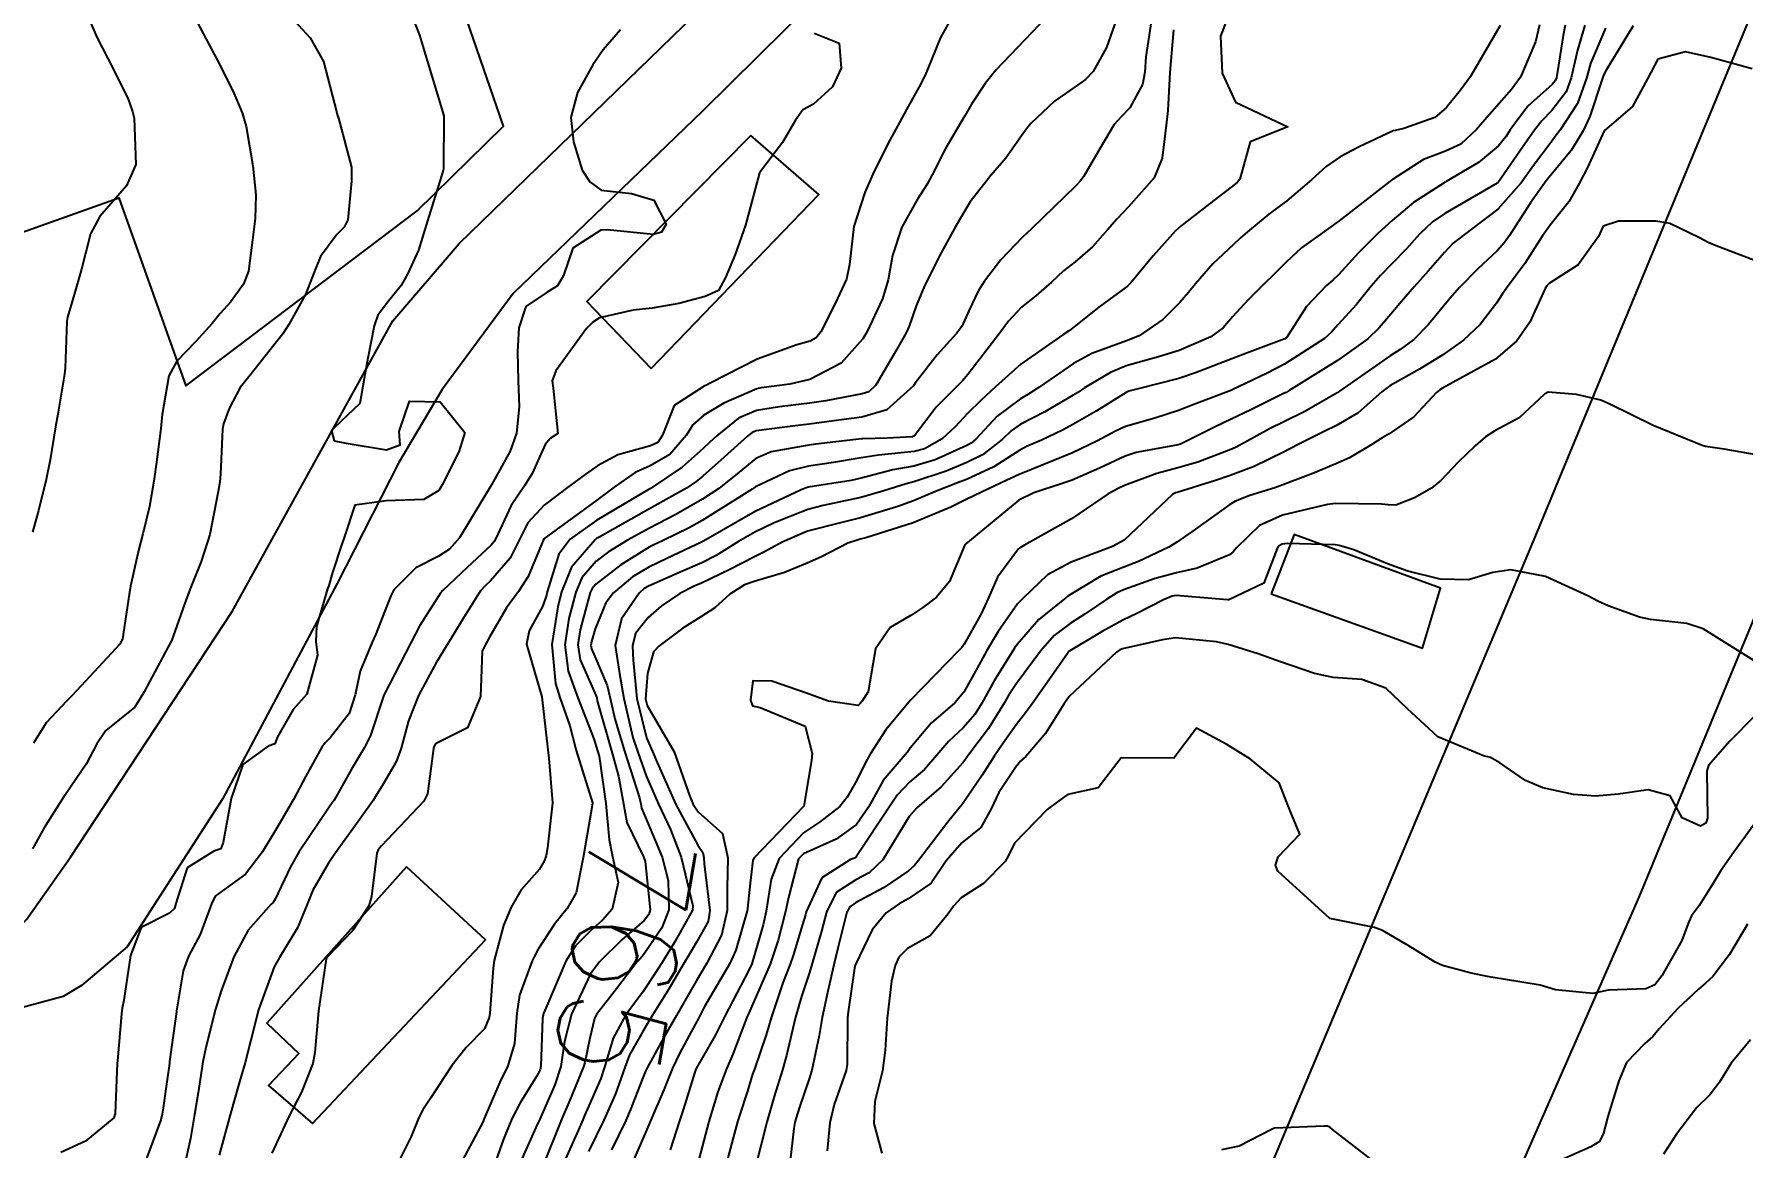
# Model space of a CAD drawing. Header units: metres. Extents: x 318500 to 325275, y 7408834 to 7428799.
# Drawn here: x 322153 to 322217.8, y 7422051.2 to 7422093.4 of the extents above; entities that cross this region are included whole.
import ezdxf
from ezdxf.enums import TextEntityAlignment as Align

# ---------------------------------------------------------------- set-up
doc = ezdxf.new("R2010")
doc.units = ezdxf.units.M
doc.header["$MEASUREMENT"] = 0
for name, color, linetype in [('Cotas', 45, 'Continuous'), ('Curvas de Nivel 1m', 11, 'Continuous'), ('Curvas de Nivel 5m', 15, 'Continuous'), ('Edificações', 30, 'Continuous'), ('Vias Primárias', 230, 'Continuous'), ('Vias Secundárias', 230, 'Continuous')]:
    doc.layers.add(name, color=color, linetype=linetype)
doc.styles.add('Style-STANDARD', font='STANDARD.shx')

msp = doc.modelspace()

# ---------------------------------------------------------------- linework, layer by layer
at = {"layer": 'Curvas de Nivel 1m', "flags": 128}
for points, elevation in [([(322154.836, 7422094.486), (322155.344, 7422093.274), (322155.77, 7422092.472), (322156.518, 7422090.966), (322156.702, 7422090.457), (322156.762, 7422090.201), (322156.829, 7422088.455), (322156.472, 7422087.645), (322155.464, 7422086.475), (322155.114, 7422085.816), (322154.766, 7422084.485), (322154.694, 7422084.218), (322154.411, 7422083.252), (322154.235, 7422082.659), (322154.208, 7422082.492), (322154.152, 7422080.723), (322154.127, 7422080.493), (322153.866, 7422078.987), (322153.787, 7422078.496), (322153.577, 7422077.252), (322153.428, 7422076.499), (322153.137, 7422075.33), (322152.905, 7422074.504)], 779), ([(322162.558, 7422094.216), (322163.438, 7422093.255), (322163.95, 7422092.359), (322164.453, 7422090.409), (322164.466, 7422090.351), (322164.508, 7422090.206), (322165.003, 7422088.345), (322165.005, 7422087.815), (322164.87, 7422086.346), (322164.727, 7422086.076), (322164.452, 7422085.801), (322163.831, 7422084.967), (322163.587, 7422084.363), (322163.264, 7422083.521), (322162.625, 7422082.377), (322162.396, 7422082.022), (322161.113, 7422080.399), (322160.79, 7422079.987), (322160.362, 7422079.198), (322160.146, 7422078.619), (322160.111, 7422078.412), (322160.036, 7422076.701), (322160.009, 7422076.413), (322159.953, 7422076.05), (322159.636, 7422074.417), (322159.306, 7422073.398), (322158.917, 7422072.424), (322158.74, 7422071.948), (322158.242, 7422070.561), (322158.208, 7422070.463), (322158.199, 7422070.431), (322158.15, 7422070.343), (322157.14, 7422068.446), (322156.788, 7422067.874), (322156.204, 7422067.399), (322155.684, 7422066.981), (322155.348, 7422066.473), (322154.948, 7422065.709), (322154.161, 7422064.559), (322154.133, 7422064.518), (322154.114, 7422064.49), (322153.348, 7422063.298), (322152.903, 7422062.502)], 777), ([(322159.161, 7422093.817), (322159.914, 7422092.416), (322160.522, 7422091.212), (322160.865, 7422090.405), (322161.014, 7422089.891), (322161.269, 7422088.398), (322161.377, 7422087.305), (322161.352, 7422086.397), (322161.257, 7422085.588), (322161.099, 7422084.4), (322160.911, 7422083.914), (322160.412, 7422083.227), (322160.024, 7422082.795), (322159.727, 7422082.417), (322159.089, 7422081.727), (322158.386, 7422080.995), (322158.08, 7422080.435), (322157.827, 7422078.968), (322157.775, 7422078.439), (322157.607, 7422077.165), (322157.51, 7422076.442), (322157.351, 7422075.485), (322157.095, 7422074.448), (322156.926, 7422073.815), (322156.625, 7422072.455), (322156.574, 7422072.147), (322156.323, 7422070.459), (322156.238, 7422070.274), (322154.572, 7422068.485), (322154.404, 7422068.3), (322154.214, 7422068.104), (322153.429, 7422067.27), (322152.949, 7422066.502)], 778), ([(322167.21, 7422094.32), (322167.587, 7422093.351), (322167.904, 7422092.31), (322168.51, 7422090.3), (322168.495, 7422088.3), (322168.479, 7422088.228), (322167.893, 7422086.309), (322167.552, 7422085.205), (322167.148, 7422084.319), (322166.89, 7422083.856), (322166.414, 7422083.267), (322166.008, 7422082.732), (322165.86, 7422082.335), (322165.621, 7422081.105), (322165.483, 7422080.339), (322165.317, 7422079.389), (322164.352, 7422078.463), (322164.293, 7422078.409), (322164.245, 7422078.352), (322164.344, 7422077.968), (322164.807, 7422077.882), (322166.339, 7422077.624), (322166.845, 7422077.82), (322166.816, 7422078.323), (322167.207, 7422079.478), (322168.367, 7422079.446), (322169.305, 7422078.286), (322169.071, 7422077.557), (322168.441, 7422076.298), (322168.318, 7422076.083), (322167.754, 7422075.748), (322166.314, 7422075.689), (322165.128, 7422075.526), (322164.735, 7422074.346), (322164.625, 7422074.017), (322164.279, 7422072.978), (322164.144, 7422072.48), (322164.092, 7422072.353), (322163.68, 7422070.927), (322163.648, 7422070.359), (322163.716, 7422069.839), (322163.306, 7422068.364), (322162.796, 7422067.787), (322162.195, 7422066.74), (322162.099, 7422066.473), (322161.85, 7422066.385), (322160.885, 7422065.694), (322160.44, 7422064.406), (322160.143, 7422062.739), (322160.056, 7422062.495), (322159.784, 7422062.414), (322158.776, 7422061.778), (322158.35, 7422060.428), (322158.297, 7422060.239), (322158.104, 7422060.055), (322157.033, 7422059.509), (322156.622, 7422058.452), (322156.368, 7422056.76), (322156.31, 7422056.456), (322156.278, 7422056.236), (322156.129, 7422054.459), (322156.122, 7422054.366), (322156.043, 7422052.459), (322155.998, 7422052.294), (322154.92, 7422051.406), (322153.985, 7422050.977)], 776), ([(322187.788, 7422094.048), (322187.337, 7422093.267), (322186.846, 7422092.057), (322186.759, 7422091.836), (322186.53, 7422091.401), (322186.047, 7422090.537), (322185.799, 7422090.071), (322185.345, 7422089.23), (322184.772, 7422088.086), (322184.473, 7422087.388), (322184.049, 7422086.096), (322183.886, 7422084.651), (322183.772, 7422084.097), (322183.344, 7422083.173), (322182.808, 7422082.106), (322182.63, 7422081.875), (322182.396, 7422081.753), (322181.887, 7422081.61), (322180.389, 7422081.064), (322178.632, 7422080.166), (322178.466, 7422080.081), (322178.378, 7422080.041), (322177.237, 7422079.311), (322176.8, 7422078.186), (322176.625, 7422077.908), (322176.344, 7422077.777), (322175.108, 7422077.439), (322174.332, 7422077.022), (322173.864, 7422076.69), (322173.242, 7422076.236), (322172.313, 7422075.526), (322171.698, 7422074.864), (322171.394, 7422074.259), (322171.026, 7422073.525), (322170.276, 7422072.658), (322170.074, 7422072.472), (322169.902, 7422072.276), (322169.267, 7422071.272), (322168.677, 7422070.293), (322168.233, 7422069.574), (322167.544, 7422068.31), (322167.172, 7422067.349), (322166.884, 7422066.32), (322166.704, 7422065.8), (322166.168, 7422064.891), (322165.951, 7422064.544), (322165.823, 7422064.333), (322165.128, 7422063.362), (322164.395, 7422062.347), (322164.292, 7422062.194), (322164.134, 7422061.956), (322163.545, 7422060.932), (322163.306, 7422060.362), (322162.963, 7422059.501), (322162.278, 7422058.377), (322162.076, 7422058.026), (322161.481, 7422056.389), (322161.19, 7422055.245), (322160.97, 7422054.396), (322160.756, 7422053.662), (322160.403, 7422052.404), (322159.985, 7422050.874)], 773), ([(322191.325, 7422093.999), (322190.552, 7422093.19), (322189.441, 7422092.026), (322189.04, 7422091.525), (322188.52, 7422090.737), (322188.263, 7422090.294), (322188.115, 7422090.044), (322187.513, 7422089.031), (322187.021, 7422088.055), (322186.83, 7422087.703), (322186.471, 7422087.131), (322185.881, 7422086.069), (322185.515, 7422085.003), (322185.351, 7422084.076), (322185.146, 7422083.353), (322184.545, 7422082.088), (322184.397, 7422081.832), (322183.57, 7422080.916), (322182.382, 7422080.291), (322181.628, 7422080.121), (322180.538, 7422079.977), (322180.377, 7422079.942), (322179.124, 7422079.403), (322178.362, 7422078.942), (322177.95, 7422078.581), (322177.695, 7422078.177), (322177.073, 7422077.448), (322176.333, 7422077.024), (322175.757, 7422076.77), (322174.968, 7422076.21), (322174.315, 7422075.72), (322172.3, 7422074.25), (322171.705, 7422072.829), (322171.333, 7422072.259), (322170.888, 7422071.637), (322170.244, 7422070.521), (322170.151, 7422070.361), (322170.096, 7422070.272), (322169.957, 7422069.994), (322169.899, 7422068.275), (322169.404, 7422067.08), (322168.193, 7422066.474), (322168.131, 7422066.361), (322168.119, 7422066.301), (322167.883, 7422064.585), (322167.748, 7422064.306), (322166.143, 7422062.607), (322166.016, 7422062.456), (322165.965, 7422062.332), (322165.765, 7422060.683), (322165.663, 7422060.334), (322165.047, 7422059.389), (322164.081, 7422058.389), (322164.067, 7422058.363), (322164.05, 7422058.32), (322163.752, 7422056.355), (322163.62, 7422054.772), (322163.54, 7422054.357), (322163.105, 7422053.272), (322162.644, 7422052.37), (322161.986, 7422050.95)], 772), ([(322194.015, 7422093.965), (322193.637, 7422092.882), (322193.125, 7422091.974), (322192.836, 7422091.677), (322192.532, 7422091.456), (322191.661, 7422090.855), (322190.763, 7422090.006), (322190.649, 7422089.867), (322190.505, 7422089.668), (322189.814, 7422088.696), (322189.25, 7422088.028), (322188.47, 7422087.028), (322188.096, 7422086.411), (322187.888, 7422086.046), (322187.377, 7422085.12), (322186.841, 7422084.056), (322186.704, 7422083.779), (322186.415, 7422083.086), (322186.148, 7422082.32), (322186.038, 7422082.065), (322185.588, 7422081.268), (322184.886, 7422080.082), (322184.629, 7422079.833), (322184.375, 7422079.747), (322182.988, 7422079.487), (322182.369, 7422079.394), (322181.234, 7422079.26), (322180.365, 7422079.114), (322179.683, 7422078.827), (322178.856, 7422078.162), (322178.592, 7422077.921), (322178.343, 7422077.682), (322177.543, 7422076.967), (322176.388, 7422076.189), (322176.345, 7422076.165), (322176.32, 7422076.151), (322176.226, 7422076.098), (322174.307, 7422074.956), (322173.292, 7422074.235), (322172.865, 7422073.668), (322172.43, 7422072.248), (322172.397, 7422072.119), (322172.262, 7422071.715), (322171.738, 7422070.765), (322171.636, 7422070.256), (322172.22, 7422068.266), (322172.447, 7422066.246), (322172.494, 7422065.936), (322172.624, 7422064.243), (322172.434, 7422062.537), (322172.383, 7422062.246), (322172.329, 7422062.055), (322172.132, 7422061.731), (322171.438, 7422060.939), (322171.053, 7422060.261), (322170.774, 7422059.589), (322170.416, 7422058.267), (322170.373, 7422057.971), (322170.255, 7422056.268), (322170.232, 7422056.094), (322170.051, 7422055.665), (322169.353, 7422054.968), (322168.828, 7422054.288), (322168.501, 7422053.815), (322168.011, 7422053.048), (322167.715, 7422052.594), (322167.557, 7422052.307), (322167.274, 7422051.592), (322166.642, 7422050.32)], 771), ([(322198.183, 7422093.906), (322197.963, 7422093.318), (322198.022, 7422091.908), (322198.524, 7422090.817), (322200.51, 7422089.88), (322199.089, 7422089.306), (322198.687, 7422087.898), (322198.601, 7422087.777), (322198.478, 7422087.682), (322197.425, 7422086.871), (322196.462, 7422086.127), (322196.252, 7422085.933), (322195.41, 7422084.981), (322194.555, 7422083.958), (322194.494, 7422083.895), (322194.428, 7422083.84), (322193.347, 7422083.04), (322192.405, 7422082.293), (322192.229, 7422082.156), (322191.981, 7422081.986), (322190.389, 7422080.877), (322189.428, 7422080.024), (322188.886, 7422079.518), (322188.364, 7422079.001), (322187.897, 7422078.505), (322187.4, 7422078.05), (322186.73, 7422077.669), (322186.343, 7422077.568), (322184.99, 7422077.431), (322184.339, 7422077.331), (322183.288, 7422077.148), (322182.334, 7422077.013), (322181.617, 7422076.834), (322180.321, 7422076.229), (322180.269, 7422076.192), (322180.202, 7422076.142), (322178.308, 7422074.945), (322177.813, 7422074.667), (322176.819, 7422074.185), (322176.465, 7422074.02), (322176.296, 7422073.936), (322175.222, 7422073.27), (322174.275, 7422072.54), (322174.126, 7422072.369), (322174.062, 7422072.223), (322173.68, 7422070.797), (322173.591, 7422070.23), (322173.675, 7422069.669), (322174.222, 7422068.444), (322174.287, 7422068.285), (322174.303, 7422068.219), (322174.323, 7422068.114), (322174.859, 7422066.21), (322175.128, 7422065.253), (322175.314, 7422064.203), (322175.448, 7422063.496), (322176.076, 7422062.191), (322176.137, 7422062.019), (322176.336, 7422060.188), (322176.287, 7422060.008), (322176.104, 7422059.781), (322175.255, 7422059.04), (322174.405, 7422058.215), (322174.075, 7422057.751), (322173.354, 7422056.231), (322173.088, 7422055.191), (322172.941, 7422054.236), (322172.718, 7422053.541), (322172.144, 7422052.248), (322171.997, 7422051.93), (322171.476, 7422050.764)], 768), ([(322210.056, 7422093.748), (322209.902, 7422093.098), (322209.337, 7422091.758), (322208.998, 7422091.298), (322208.525, 7422090.758), (322208.056, 7422090.238), (322207.673, 7422089.783), (322207.069, 7422089.224), (322206.497, 7422088.95), (322205.657, 7422088.644), (322204.481, 7422087.885), (322204.443, 7422087.858), (322204.387, 7422087.821), (322202.465, 7422086.308), (322201.829, 7422085.859), (322201.031, 7422085.292), (322200.443, 7422084.746), (322200.012, 7422084.309), (322199.572, 7422083.889), (322199.002, 7422083.313), (322198.412, 7422082.671), (322198.055, 7422082.256), (322197.598, 7422081.912), (322196.395, 7422081.397), (322195.605, 7422081.155), (322194.388, 7422080.809), (322193.787, 7422080.565), (322192.806, 7422079.976), (322192.547, 7422079.809), (322192.376, 7422079.703), (322191.292, 7422079.07), (322190.359, 7422078.589), (322190.02, 7422078.35), (322189.674, 7422078.02), (322188.929, 7422077.443), (322188.337, 7422077.142), (322187.551, 7422076.822), (322186.325, 7422076.416), (322186.044, 7422076.344), (322185.196, 7422076.077), (322184.317, 7422075.816), (322182.897, 7422075.521), (322182.313, 7422075.361), (322181.036, 7422074.858), (322180.304, 7422074.512), (322179.679, 7422074.149), (322178.83, 7422073.624), (322178.288, 7422073.346), (322177.475, 7422072.985), (322176.274, 7422072.463), (322176.098, 7422072.367), (322175.914, 7422072.195), (322175.242, 7422071.218), (322175.008, 7422070.208), (322175.164, 7422069.141), (322175.332, 7422068.203), (322175.68, 7422066.715), (322175.846, 7422066.195), (322176.176, 7422065.259), (322176.647, 7422064.185), (322177.103, 7422063.228), (322177.507, 7422062.176), (322177.955, 7422060.329), (322177.935, 7422060.172), (322177.281, 7422058.989), (322176.782, 7422058.183), (322176.511, 7422057.75), (322176.069, 7422057.088), (322175.413, 7422056.2), (322174.932, 7422055.322), (322174.598, 7422054.211), (322174.456, 7422053.781), (322174.008, 7422052.752), (322173.843, 7422052.382), (322173.774, 7422052.223), (322173.613, 7422051.843), (322172.887, 7422050.236)], 766), ([(322182.553, 7422093.428), (322183.501, 7422093.057), (322183.575, 7422092.104), (322183.24, 7422091.399), (322182.519, 7422090.743), (322182.121, 7422090.519), (322181.838, 7422090.127), (322181.348, 7422089.28), (322180.48, 7422088.14), (322179.948, 7422086.148), (322179.56, 7422085.037), (322179.185, 7422084.159), (322178.92, 7422083.665), (322178.419, 7422083.44), (322177.413, 7422083.182), (322176.412, 7422083), (322175.686, 7422082.926), (322174.406, 7422082.634), (322174.153, 7422082.475), (322173.913, 7422082.227), (322172.758, 7422080.619), (322172.618, 7422080.246), (322172.659, 7422079.962), (322172.835, 7422078.243), (322172.539, 7422078.056), (322172.344, 7422077.837), (322171.853, 7422076.729), (322171.566, 7422076.258), (322171.057, 7422075.518), (322170.476, 7422074.268), (322170.416, 7422074.151), (322170.296, 7422074.013), (322169.397, 7422073.169), (322168.466, 7422072.297), (322168.377, 7422072.19), (322168.266, 7422072.015), (322167.592, 7422070.968), (322167.255, 7422070.315), (322166.246, 7422068.355), (322166.234, 7422068.33), (322166.219, 7422068.285), (322165.732, 7422066.8), (322165.499, 7422066.337), (322165, 7422065.519), (322164.345, 7422064.348), (322164.271, 7422064.237), (322164.157, 7422064.08), (322163.009, 7422062.367), (322162.693, 7422061.81), (322162.113, 7422060.592), (322162.031, 7422060.461), (322161.95, 7422060.382), (322161.081, 7422059.41), (322160.545, 7422058.403), (322160.067, 7422057.115), (322159.893, 7422056.581), (322159.844, 7422056.412), (322159.487, 7422054.967), (322159.374, 7422054.417), (322159.185, 7422053.246), (322159.058, 7422052.419), (322158.9, 7422051.512), (322158.665, 7422050.423)], 774), ([(322196.175, 7422093.555), (322196.039, 7422091.938), (322195.958, 7422090.498), (322195.902, 7422089.939), (322195.741, 7422088.691), (322195.443, 7422087.946), (322194.469, 7422086.843), (322194.036, 7422086.393), (322193.678, 7422085.968), (322193.1, 7422085.324), (322192.442, 7422084.762), (322192.009, 7422084.413), (322191.556, 7422083.993), (322190.959, 7422083.465), (322190.415, 7422083.037), (322189.917, 7422082.508), (322189.57, 7422082.022), (322188.384, 7422080.481), (322188.18, 7422080.245), (322187.975, 7422080.044), (322187.177, 7422079.242), (322186.352, 7422078.161), (322186.285, 7422078.127), (322185.324, 7422078.075), (322184.39, 7422078.049), (322184.349, 7422078.05), (322182.615, 7422077.838), (322182.345, 7422077.804), (322180.916, 7422077.556), (322180.337, 7422077.294), (322179.703, 7422076.776), (322178.932, 7422076.161), (322178.316, 7422075.753), (322177.311, 7422075.179), (322176.305, 7422074.657), (322175.467, 7422074.202), (322174.75, 7422073.756), (322174.288, 7422073.405), (322173.735, 7422072.771), (322173.509, 7422072.231), (322173.253, 7422071.237), (322173.1, 7422070.237), (322173.224, 7422069.23), (322173.594, 7422068.229), (322174.197, 7422066.669), (322174.34, 7422066.218), (322174.392, 7422066.012), (322174.653, 7422064.213), (322174.776, 7422062.84), (322174.908, 7422062.208), (322175.113, 7422061.217), (322174.893, 7422060.208), (322174.53, 7422059.787), (322174.098, 7422059.418), (322173.496, 7422058.822), (322173.133, 7422058.234), (322172.451, 7422056.631), (322172.286, 7422056.247), (322172.247, 7422056.057), (322172.191, 7422054.248), (322172.159, 7422054.117), (322172.024, 7422053.868), (322171.398, 7422052.868), (322171.089, 7422052.259), (322170.774, 7422051.48), (322170.337, 7422050.266)], 769), ([(322208.559, 7422093.718), (322207.445, 7422091.786), (322207.058, 7422091.267), (322206.522, 7422090.596), (322206.088, 7422090.233), (322204.91, 7422089.816), (322204.585, 7422089.743), (322204.509, 7422089.721), (322203.219, 7422089.119), (322202.493, 7422088.738), (322201.967, 7422088.378), (322201.407, 7422087.866), (322200.472, 7422087.069), (322199.793, 7422086.561), (322198.977, 7422085.895), (322198.702, 7422085.652), (322198.453, 7422085.421), (322197.674, 7422084.679), (322197.016, 7422083.921), (322196.751, 7422083.6), (322196.419, 7422083.215), (322195.776, 7422082.573), (322194.877, 7422081.953), (322194.398, 7422081.764), (322193.08, 7422081.286), (322192.389, 7422080.906), (322191.085, 7422079.999), (322190.652, 7422079.73), (322190.373, 7422079.569), (322189.486, 7422078.9), (322188.684, 7422078.035), (322188.504, 7422077.881), (322188.346, 7422077.798), (322187.134, 7422077.252), (322186.334, 7422077.014), (322185.539, 7422076.865), (322184.327, 7422076.559), (322183.949, 7422076.471), (322182.321, 7422076.21), (322182.244, 7422076.188), (322182.063, 7422076.114), (322180.311, 7422075.284), (322178.352, 7422074.169), (322178.32, 7422074.149), (322178.3, 7422074.139), (322176.967, 7422073.506), (322176.285, 7422073.182), (322175.666, 7422072.813), (322174.939, 7422072.21), (322174.655, 7422071.823), (322174.249, 7422070.841), (322174.105, 7422070.359), (322174.082, 7422070.222), (322174.104, 7422070.087), (322174.236, 7422069.797), (322174.707, 7422068.695), (322174.816, 7422068.211), (322174.987, 7422067.429), (322175.359, 7422066.202), (322175.924, 7422064.433), (322175.975, 7422064.193), (322176.005, 7422064.039), (322176.155, 7422063.684), (322176.784, 7422062.184), (322177.017, 7422061.29), (322177.038, 7422060.181), (322176.78, 7422059.503), (322176.084, 7422058.482), (322175.948, 7422058.326), (322175.822, 7422058.194), (322175.055, 7422057.19), (322174.299, 7422056.216), (322174.22, 7422056.056), (322174.046, 7422055.318), (322173.858, 7422054.397), (322173.806, 7422054.223), (322173.279, 7422052.963), (322172.969, 7422052.235), (322172.304, 7422050.566)], 767), ([(322211.778, 7422093.728), (322211.492, 7422092.789), (322211.259, 7422091.733), (322211.067, 7422091.2), (322210.521, 7422090.492), (322210.15, 7422090.111), (322209.862, 7422089.75), (322209.306, 7422088.95), (322208.488, 7422087.77), (322208.452, 7422087.743), (322206.468, 7422086.594), (322205.995, 7422086.274), (322205.506, 7422085.81), (322205.013, 7422085.253), (322204.443, 7422084.666), (322204.022, 7422084.24), (322203.674, 7422083.831), (322203.118, 7422083.141), (322202.408, 7422082.363), (322202.163, 7422082.095), (322201.9, 7422081.857), (322200.39, 7422080.875), (322199.732, 7422080.541), (322198.405, 7422079.9), (322198.387, 7422079.893), (322196.944, 7422079.349), (322196.368, 7422079.121), (322195.472, 7422078.835), (322194.358, 7422078.516), (322193.978, 7422078.342), (322193.289, 7422077.971), (322192.658, 7422077.664), (322192.343, 7422077.516), (322191.257, 7422077.075), (322190.33, 7422076.699), (322189.862, 7422076.482), (322188.891, 7422076.024), (322188.317, 7422075.745), (322187.729, 7422075.454), (322186.308, 7422074.857), (322184.509, 7422074.293), (322184.301, 7422074.237), (322184.185, 7422074.208), (322183.821, 7422074.095), (322182.824, 7422073.573), (322182.288, 7422073.33), (322181.43, 7422072.976), (322180.277, 7422072.638), (322179.914, 7422072.507), (322179.358, 7422072.154), (322178.786, 7422071.639), (322178.257, 7422071.292), (322177.565, 7422070.862), (322176.666, 7422070.186), (322176.463, 7422069.962), (322176.23, 7422069.145), (322176.158, 7422068.191), (322176.216, 7422067.936), (322177.246, 7422066.179), (322177.826, 7422064.513), (322177.956, 7422064.172), (322178.157, 7422063.903), (322179.076, 7422063.083), (322179.282, 7422062.153), (322179.257, 7422061.019), (322179.247, 7422060.153), (322179.033, 7422059.219), (322178.48, 7422058.164), (322178.073, 7422057.472), (322177.595, 7422056.644), (322177.326, 7422056.177), (322176.868, 7422055.361), (322176.215, 7422054.188), (322176.153, 7422054.064), (322176.023, 7422053.744), (322175.589, 7422052.614), (322175.406, 7422052.199), (322174.865, 7422051.083)], 764), ([(322212.559, 7422093.626), (322211.995, 7422092.276), (322211.839, 7422091.727), (322211.491, 7422090.765), (322210.827, 7422089.737), (322210.689, 7422089.556), (322210.503, 7422089.303), (322209.827, 7422088.413), (322209.356, 7422087.757), (322208.47, 7422086.754), (322207.216, 7422085.789), (322206.784, 7422085.466), (322206.45, 7422085.111), (322205.838, 7422084.407), (322205.303, 7422083.811), (322204.893, 7422083.345), (322204.414, 7422082.774), (322203.979, 7422082.254), (322203.546, 7422081.833), (322202.392, 7422081.011), (322200.566, 7422079.877), (322200.45, 7422079.807), (322200.378, 7422079.774), (322199.113, 7422079.149), (322198.363, 7422078.787), (322197.762, 7422078.506), (322196.623, 7422077.926), (322196.436, 7422077.842), (322196.348, 7422077.819), (322194.766, 7422077.531), (322194.341, 7422077.39), (322193.369, 7422076.935), (322192.328, 7422076.484), (322191.957, 7422076.355), (322190.875, 7422076.002), (322190.317, 7422075.717), (322188.447, 7422074.174), (322188.3, 7422074.062), (322188.261, 7422074.031), (322187.686, 7422072.632), (322187.192, 7422072.046), (322186.674, 7422071.644), (322186.26, 7422071.369), (322185.428, 7422070.896), (322184.876, 7422070.08), (322184.593, 7422068.453), (322184.354, 7422068.088), (322184.3, 7422068.007), (322184.218, 7422067.934), (322183.088, 7422068.101), (322182.223, 7422068.415), (322180.947, 7422068.849), (322180.227, 7422068.868), (322180.133, 7422068.141), (322180.217, 7422067.923), (322180.499, 7422067.852), (322182.206, 7422067.147), (322182.474, 7422066.107), (322182.446, 7422065.848), (322182.16, 7422064.11), (322180.266, 7422062.138), (322180.225, 7422062.052), (322180.126, 7422061.196), (322180.024, 7422060.229), (322180.008, 7422060.142), (322179.586, 7422058.649), (322179.357, 7422058.151), (322178.385, 7422056.487), (322178.215, 7422056.168), (322178.161, 7422056.066), (322178.055, 7422055.865), (322177.458, 7422054.757), (322177.184, 7422054.178), (322176.847, 7422053.352), (322176.346, 7422052.187), (322176.24, 7422051.945), (322175.992, 7422051.354), (322175.485, 7422050.197)], 763), ([(322213.608, 7422093.704), (322212.542, 7422091.958), (322212.465, 7422091.796), (322212.443, 7422091.721), (322211.97, 7422090.274), (322211.718, 7422089.728), (322211.254, 7422088.977), (322210.485, 7422088.047), (322210.345, 7422087.879), (322210.246, 7422087.744), (322209.718, 7422086.997), (322208.917, 7422085.763), (322208.733, 7422085.489), (322208.451, 7422085.171), (322207.723, 7422084.498), (322207.028, 7422083.791), (322206.75, 7422083.47), (322206.419, 7422083.075), (322205.839, 7422082.375), (322205.289, 7422081.811), (322204.774, 7422081.438), (322204.394, 7422081.189), (322202.466, 7422079.849), (322202.418, 7422079.811), (322202.379, 7422079.788), (322201.153, 7422079.084), (322200.362, 7422078.687), (322199.822, 7422078.421), (322198.858, 7422077.895), (322198.526, 7422077.72), (322198.346, 7422077.644), (322197.094, 7422077.164), (322196.335, 7422076.94), (322195.542, 7422076.732), (322194.325, 7422076.274), (322194.105, 7422076.18), (322193.704, 7422075.966), (322192.31, 7422075.014), (322190.532, 7422074.007), (322190.38, 7422073.928), (322190.298, 7422073.873), (322189.5, 7422072.8), (322189.165, 7422072.021), (322188.88, 7422071.405), (322188.244, 7422070.264), (322188.147, 7422070.126), (322188.053, 7422070.033), (322186.221, 7422068.144), (322186.137, 7422068.061), (322185.266, 7422067.012), (322184.672, 7422066.083), (322184.502, 7422065.769), (322184.176, 7422065.129), (322183.801, 7422064.458), (322183.528, 7422064.096), (322182.754, 7422063.504), (322182.15, 7422063.102), (322181.226, 7422062.124), (322180.914, 7422061.342), (322180.727, 7422060.131), (322180.614, 7422059.62), (322180.184, 7422058.138), (322180.078, 7422057.89), (322179.167, 7422056.153), (322178.794, 7422055.414), (322178.076, 7422054.169), (322178.062, 7422054.137), (322178.028, 7422054.03), (322177.584, 7422052.597), (322177.45, 7422052.176), (322177.091, 7422051.077)], 762), ([(322218.115, 7422092.074), (322216.548, 7422092.506), (322215.594, 7422092.718), (322214.548, 7422092.44), (322214.157, 7422091.696), (322213.579, 7422090.649), (322212.51, 7422089.732), (322211.878, 7422088.337), (322211.56, 7422087.729), (322211.169, 7422087.037), (322210.464, 7422086.143), (322210.168, 7422085.744), (322209.497, 7422084.701), (322208.804, 7422083.764), (322208.651, 7422083.543), (322208.421, 7422083.189), (322207.804, 7422082.385), (322207.177, 7422081.788), (322206.394, 7422081.236), (322205.505, 7422080.692), (322204.382, 7422080.055), (322204.079, 7422079.825), (322203.18, 7422079.026), (322202.361, 7422078.553), (322201.885, 7422078.329), (322200.982, 7422077.871), (322200.568, 7422077.655), (322200.345, 7422077.54), (322199.235, 7422076.993), (322198.331, 7422076.651), (322197.771, 7422076.465), (322196.321, 7422076.016), (322196.257, 7422075.995), (322196.136, 7422075.933), (322194.302, 7422074.202), (322193.863, 7422073.964), (322192.732, 7422073.537), (322192.291, 7422073.366), (322191.394, 7422072.882), (322190.473, 7422072.007), (322190.374, 7422071.903), (322190.267, 7422071.784), (322189.531, 7422070.737), (322189.101, 7422070.021), (322188.795, 7422069.464), (322188.224, 7422068.433), (322187.882, 7422068.035), (322186.99, 7422067.267), (322186.194, 7422066.309), (322186.092, 7422066.161), (322186, 7422066.063), (322185.166, 7422065.084), (322184.605, 7422064.083), (322184.153, 7422063.416), (322183.382, 7422062.864), (322182.142, 7422062.305), (322181.962, 7422062.113), (322181.58, 7422060.657), (322181.467, 7422060.12), (322181.186, 7422059.032), (322180.876, 7422058.128), (322180.061, 7422056.244), (322180.016, 7422056.141), (322179.472, 7422054.715), (322179.231, 7422054.152), (322178.895, 7422053.279), (322178.552, 7422052.162), (322178.05, 7422050.238)], 761), ([(322218.348, 7422077.43), (322217.064, 7422077.653), (322216.351, 7422077.759), (322216.224, 7422077.79), (322214.363, 7422078.55), (322212.726, 7422079.364), (322212.377, 7422079.515), (322211.464, 7422079.729), (322210.381, 7422079.813), (322210.245, 7422079.742), (322209.285, 7422078.837), (322208.359, 7422078.344), (322208.01, 7422078.121), (322207.619, 7422077.781), (322206.975, 7422077.156), (322206.33, 7422076.482), (322205.956, 7422076.173), (322205.31, 7422075.81), (322204.602, 7422075.532), (322204.317, 7422075.541), (322204.062, 7422075.568), (322202.317, 7422075.592), (322202.015, 7422075.552), (322200.313, 7422075.148), (322199.444, 7422074.753), (322198.554, 7422073.897), (322198.44, 7422073.757), (322198.296, 7422073.648), (322197.072, 7422073.135), (322196.286, 7422072.97), (322195.478, 7422072.746), (322194.275, 7422072.313), (322194.028, 7422072.208), (322193.644, 7422071.966), (322192.828, 7422071.405), (322192.256, 7422071.048), (322191.653, 7422070.585), (322191.134, 7422069.997), (322190.228, 7422068.77), (322189.925, 7422068.31), (322189.755, 7422068.015), (322189.165, 7422067.061), (322188.381, 7422066.028), (322188.301, 7422065.916), (322188.186, 7422065.753), (322187.365, 7422064.849), (322186.444, 7422064.056), (322186.157, 7422063.72), (322185.154, 7422062.075), (322184.632, 7422061.583), (322184.129, 7422061.325), (322183.38, 7422060.838), (322183.015, 7422060.101), (322182.828, 7422059.374), (322182.458, 7422058.106), (322182.374, 7422057.81), (322182.068, 7422056.894), (322181.84, 7422056.113), (322181.498, 7422054.659), (322181.349, 7422054.12), (322181.035, 7422053.104), (322180.752, 7422052.129), (322180.334, 7422050.485)], 759), ([(322218.185, 7422069.641), (322216.262, 7422070.844), (322215.643, 7422071.048), (322214.265, 7422071.193), (322213.853, 7422071.283), (322212.659, 7422071.714), (322212.273, 7422071.887), (322211.916, 7422072.083), (322210.286, 7422072.82), (322208.971, 7422073.079), (322208.288, 7422072.974), (322207.365, 7422072.702), (322206.284, 7422072.719), (322205.069, 7422073.031), (322204.292, 7422073.31), (322203.014, 7422073.839), (322202.46, 7422074.006), (322202.302, 7422074.025), (322200.501, 7422074.076), (322200.302, 7422074.046), (322200.188, 7422073.994), (322200.11, 7422073.882), (322199.598, 7422072.569), (322198.271, 7422071.943), (322198.228, 7422071.944), (322196.273, 7422072.108), (322196.12, 7422072.085), (322195.795, 7422071.937), (322194.791, 7422071.423), (322194.258, 7422071.173), (322193.473, 7422070.74), (322192.24, 7422070.011), (322192.223, 7422069.997), (322192.207, 7422069.98), (322192.127, 7422069.869), (322190.816, 7422068.001), (322190.563, 7422067.656), (322190.208, 7422067.203), (322189.712, 7422066.5), (322189.395, 7422066.018), (322188.915, 7422065.286), (322188.162, 7422064.174), (322188.095, 7422064.097), (322188.033, 7422064.032), (322187.609, 7422063.493), (322186.513, 7422062.054), (322186.343, 7422061.851), (322186.134, 7422061.668), (322185.176, 7422061.022), (322184.115, 7422060.452), (322183.903, 7422060.302), (322183.794, 7422060.093), (322183.451, 7422058.735), (322183.298, 7422058.098), (322183.075, 7422057.094), (322182.855, 7422056.102), (322182.734, 7422055.419), (322182.46, 7422054.106), (322182.355, 7422053.778), (322182.009, 7422052.741), (322181.861, 7422052.254), (322181.818, 7422052.113), (322181.777, 7422051.892), (322181.572, 7422050.116)], 758), ([(322218.218, 7422067.535), (322217.275, 7422066.578), (322216.468, 7422065.657), (322216.407, 7422065.439), (322216.428, 7422063.657), (322216.359, 7422063.466), (322216.165, 7422063.356), (322215.46, 7422063.671), (322215.005, 7422064.504), (322214.18, 7422064.734), (322213.039, 7422064.568), (322212.178, 7422064.493), (322211.348, 7422064.558), (322210.181, 7422064.804), (322209.522, 7422065.089), (322208.558, 7422065.764), (322208.193, 7422065.965), (322207.938, 7422066.029), (322206.204, 7422066.742), (322205.047, 7422067.812), (322204.231, 7422068.584), (322203.321, 7422068.918), (322202.231, 7422069), (322201.521, 7422069.149), (322200.237, 7422069.592), (322199.389, 7422069.889), (322198.245, 7422070.24), (322197.812, 7422070.341), (322196.249, 7422070.501), (322195.755, 7422070.429), (322194.242, 7422070.085), (322194.146, 7422070.046), (322194.02, 7422069.953), (322192.223, 7422068.27), (322192.014, 7422067.983), (322191.325, 7422066.871), (322190.573, 7422066.004), (322190.378, 7422065.816), (322190.184, 7422065.58), (322189.553, 7422064.633), (322189.259, 7422064.019), (322188.869, 7422063.307), (322188.147, 7422062.723), (322187.552, 7422062.039), (322186.981, 7422061.193), (322186.118, 7422060.597), (322185.77, 7422060.411), (322185.285, 7422060.072), (322184.755, 7422059.425), (322184.103, 7422058.09), (322184.079, 7422057.975), (322183.837, 7422056.318), (322183.817, 7422056.092), (322183.798, 7422054.328), (322183.76, 7422054.093), (322183.314, 7422052.8), (322183.14, 7422052.099), (322183.044, 7422051.045)], 757), ([(322218.166, 7422063.399), (322217.428, 7422062.37), (322216.914, 7422061.652), (322216.623, 7422061.165), (322216.12, 7422060.354), (322215.821, 7422059.958), (322215.696, 7422059.666), (322215.448, 7422059.014), (322214.698, 7422057.681), (322214.425, 7422057.345), (322214.082, 7422057.19), (322212.662, 7422057.131), (322212.079, 7422057.008), (322210.668, 7422057.148), (322210.084, 7422057.323), (322208.228, 7422057.628), (322208.088, 7422057.649), (322207.471, 7422057.779), (322206.374, 7422058.077), (322206.094, 7422058.2), (322205.08, 7422058.831), (322204.106, 7422059.403), (322203.798, 7422059.516), (322202.11, 7422059.85), (322200.137, 7422061.645), (322200.04, 7422061.872), (322200.145, 7422062.191), (322200.967, 7422063.058), (322200.624, 7422063.873), (322200.494, 7422064.196), (322200.181, 7422065), (322199.099, 7422065.891), (322198.198, 7422066.456), (322197.048, 7422067.077), (322196.19, 7422065.93), (322194.19, 7422065.95), (322193.325, 7422064.811), (322192.169, 7422064.563), (322191.829, 7422064.322), (322191.392, 7422063.992), (322190.147, 7422062.706), (322189.916, 7422062.238), (322189.797, 7422062.013), (322188.966, 7422061.183), (322188.119, 7422060.64), (322187.832, 7422060.317), (322187.638, 7422060.037), (322186.95, 7422059.195), (322186.09, 7422058.717), (322185.765, 7422058.385), (322185.623, 7422058.067), (322185.487, 7422057.482), (322185.316, 7422056.071), (322185.249, 7422054.865), (322185.144, 7422054.073), (322184.849, 7422052.908), (322184.815, 7422052.078), (322185.114, 7422050.952)], 756), ([(322218.054, 7422055.257), (322217.318, 7422054.37), (322216.882, 7422053.651), (322216.512, 7422053.168), (322216.02, 7422052.692), (322215.256, 7422051.671), (322214.756, 7422050.922)], 754)]:
    msp.add_lwpolyline(points, dxfattribs=dict(at, elevation=elevation))
at = {"layer": 'Curvas de Nivel 5m', "flags": 128}
for points, elevation in [([(322195.342, 7422093.948), (322195.123, 7422092.529), (322195.085, 7422091.952), (322195.004, 7422091.481), (322194.52, 7422090.603), (322194.201, 7422090.276), (322193.927, 7422089.966), (322193.394, 7422089.073), (322192.763, 7422087.977), (322192.64, 7422087.817), (322192.477, 7422087.643), (322190.797, 7422086.005), (322190.62, 7422085.845), (322190.455, 7422085.698), (322189.629, 7422084.836), (322189.01, 7422084.031), (322188.787, 7422083.672), (322188.413, 7422082.905), (322188.144, 7422082.303), (322187.952, 7422082.044), (322187.215, 7422081.228), (322186.381, 7422080.154), (322186.316, 7422080.061), (322185.301, 7422079.141), (322184.362, 7422078.865), (322183.68, 7422078.777), (322182.357, 7422078.598), (322181.926, 7422078.547), (322180.353, 7422078.348), (322180.204, 7422078.29), (322180.019, 7422078.145), (322179.143, 7422077.353), (322178.327, 7422076.636), (322178.072, 7422076.425), (322177.707, 7422076.176), (322176.823, 7422075.677), (322176.312, 7422075.394), (322174.417, 7422074.334), (322174.3, 7422074.262), (322174.242, 7422074.221), (322173.342, 7422073.176), (322172.964, 7422072.24), (322172.828, 7422071.675), (322172.606, 7422070.245), (322172.744, 7422068.761), (322172.908, 7422068.24), (322173.281, 7422067.157), (322173.527, 7422066.23), (322174.144, 7422064.236), (322174.143, 7422064.22), (322173.809, 7422062.225), (322173.52, 7422060.828), (322173.186, 7422060.234), (322172.7, 7422059.642), (322172.087, 7422058.689), (322171.93, 7422058.404), (322171.856, 7422058.252), (322171.374, 7422056.95), (322171.273, 7422056.258), (322171.188, 7422055.113), (322170.937, 7422054.261), (322170.636, 7422053.649), (322170.042, 7422052.27), (322170.029, 7422052.24), (322169.999, 7422052.162), (322168.997, 7422050.285)], 770), ([(322211.031, 7422093.735), (322210.954, 7422093.338), (322210.695, 7422091.738), (322210.655, 7422091.622), (322210.536, 7422091.482), (322209.619, 7422090.658), (322208.949, 7422089.763), (322208.776, 7422089.496), (322208.501, 7422089.16), (322207.746, 7422088.526), (322206.518, 7422087.799), (322206.48, 7422087.777), (322205.275, 7422087.009), (322204.465, 7422086.329), (322203.926, 7422085.828), (322203.192, 7422085.096), (322202.436, 7422084.269), (322202.225, 7422084.061), (322201.982, 7422083.857), (322201.225, 7422083.06), (322200.462, 7422081.879), (322200.4, 7422081.833), (322198.981, 7422081.307), (322198.392, 7422081.074), (322197.009, 7422080.543), (322196.384, 7422080.338), (322194.888, 7422079.952), (322194.489, 7422079.848), (322194.378, 7422079.801), (322193.246, 7422079.092), (322192.359, 7422078.585), (322191.965, 7422078.377), (322191.169, 7422077.998), (322190.597, 7422077.755), (322190.344, 7422077.611), (322189.369, 7422076.99), (322188.327, 7422076.507), (322187.981, 7422076.38), (322187.149, 7422076.048), (322186.316, 7422075.7), (322185.729, 7422075.483), (322184.31, 7422075.044), (322183.547, 7422074.858), (322182.304, 7422074.543), (322181.331, 7422074.125), (322180.666, 7422073.763), (322180.291, 7422073.571), (322179.353, 7422073.085), (322178.276, 7422072.574), (322177.995, 7422072.452), (322177.455, 7422072.178), (322176.751, 7422071.697), (322176.256, 7422071.276), (322175.779, 7422070.665), (322175.665, 7422070.199), (322175.691, 7422069.655), (322175.823, 7422068.196), (322176.198, 7422066.703), (322176.421, 7422066.188), (322176.603, 7422065.766), (322177.31, 7422064.178), (322178.145, 7422062.635), (322178.327, 7422062.352), (322178.369, 7422062.167), (322178.381, 7422061.922), (322178.598, 7422060.163), (322178.526, 7422059.742), (322178.092, 7422058.955), (322177.794, 7422058.463), (322177.621, 7422058.175), (322177.047, 7422057.203), (322176.423, 7422056.186), (322176.286, 7422055.959), (322176.051, 7422055.565), (322175.551, 7422054.683), (322175.367, 7422054.2), (322175.016, 7422053.204), (322174.574, 7422052.211), (322173.988, 7422051.021)], 765), ([(322175.211, 7422093.556), (322174.546, 7422092.802), (322174.153, 7422092.226), (322173.576, 7422091.182), (322173.319, 7422090.238), (322173.419, 7422089.313), (322173.749, 7422088.231), (322174.045, 7422087.796), (322174.473, 7422087.476), (322175.622, 7422087.354), (322176.469, 7422087.102), (322176.934, 7422086.185), (322176.763, 7422085.88), (322176.454, 7422085.798), (322174.703, 7422085.97), (322174.456, 7422085.96), (322173.398, 7422085.283), (322173.049, 7422084.241), (322172.822, 7422083.846), (322172.42, 7422083.604), (322171.611, 7422083.059), (322171.356, 7422082.26), (322171.296, 7422081.356), (322171.329, 7422080.261), (322171.366, 7422079.259), (322171.266, 7422078.261), (322171.026, 7422077.577), (322170.32, 7422076.295), (322170.282, 7422076.233), (322169.097, 7422074.288), (322168.727, 7422073.86), (322168.289, 7422073.577), (322167.441, 7422073.154), (322166.617, 7422072.325), (322166.5, 7422072.093), (322166.257, 7422071.483), (322165.934, 7422070.644), (322165.795, 7422070.334), (322165.334, 7422069.234), (322165.148, 7422068.341), (322164.918, 7422067.634), (322164.195, 7422066.706), (322164.014, 7422066.532), (322163.884, 7422066.355), (322163.28, 7422065.257), (322162.81, 7422064.37), (322162.149, 7422063.237), (322161.629, 7422062.388), (322160.987, 7422061.537), (322160.117, 7422060.904), (322159.83, 7422060.698), (322159.694, 7422060.414), (322159.266, 7422059.245), (322158.825, 7422058.423), (322158.623, 7422057.876), (322158.378, 7422056.427), (322158.339, 7422056.144), (322158.103, 7422054.429), (322158.098, 7422054.36), (322158.02, 7422053.753), (322157.853, 7422052.582), (322157.828, 7422052.433), (322157.777, 7422052.213), (322157.119, 7422050.443)], 775), ([(322218.446, 7422084.725), (322216.751, 7422085.362), (322216.457, 7422085.491), (322216.122, 7422085.665), (322214.998, 7422086.215), (322214.466, 7422086.297), (322213.051, 7422086.296), (322212.464, 7422086.117), (322212.344, 7422085.838), (322212.299, 7422085.722), (322211.524, 7422084.649), (322210.433, 7422083.949), (322210.329, 7422083.844), (322210.27, 7422083.742), (322209.687, 7422082.475), (322209.196, 7422081.758), (322208.393, 7422081.073), (322206.773, 7422080.184), (322206.382, 7422079.964), (322206.279, 7422079.904), (322206.148, 7422079.802), (322205.292, 7422078.885), (322204.356, 7422078.236), (322204.095, 7422078.083), (322203.692, 7422077.83), (322202.856, 7422077.329), (322202.339, 7422077.103), (322201.463, 7422076.733), (322200.326, 7422076.3), (322200.015, 7422076.193), (322199.067, 7422075.893), (322198.534, 7422075.682), (322198.317, 7422075.55), (322197.011, 7422074.624), (322196.302, 7422074.121), (322195.996, 7422073.935), (322194.855, 7422073.388), (322194.288, 7422073.184), (322193.419, 7422072.833), (322192.272, 7422072.145), (322192.176, 7422072.076), (322192.043, 7422071.983), (322191.067, 7422071.189), (322190.244, 7422070.248), (322190.148, 7422070.104), (322190.085, 7422070.012), (322189.376, 7422068.871), (322188.911, 7422068.023), (322188.649, 7422067.59), (322188.206, 7422067.089), (322187.659, 7422066.577), (322187.208, 7422066.045), (322186.734, 7422065.499), (322186.175, 7422065.033), (322185.699, 7422064.535), (322185.394, 7422064.071), (322184.141, 7422062.196), (322184.083, 7422062.148), (322183.934, 7422062.092), (322182.841, 7422061.392), (322182.246, 7422060.109), (322182.219, 7422059.998), (322182.103, 7422059.621), (322181.755, 7422058.445), (322181.641, 7422058.117), (322181.361, 7422057.409), (322180.937, 7422056.127), (322180.734, 7422055.445), (322180.282, 7422054.136), (322180.216, 7422053.948), (322180.018, 7422053.311), (322179.731, 7422052.417), (322179.648, 7422052.145), (322179.523, 7422051.675), (322179.109, 7422050.153)], 760), ([(322217.943, 7422059.642), (322217.262, 7422058.485), (322216.63, 7422057.655), (322216.347, 7422057.396), (322216.083, 7422057.18), (322215.3, 7422056.443), (322214.608, 7422055.682), (322214.36, 7422055.381), (322214.051, 7422055.116), (322213.35, 7422054.391), (322213.064, 7422053.704), (322212.653, 7422052.347), (322212.48, 7422051.713), (322212.326, 7422051.394), (322212.002, 7422051.199), (322210.98, 7422050.745)], 755), ([(322203.99, 7422050.475), (322202.205, 7422051.847), (322202.102, 7422051.939), (322202.011, 7422051.976), (322201.885, 7422051.977), (322200.01, 7422051.9), (322199.916, 7422051.871), (322198.667, 7422051.223), (322197.998, 7422051.08)], 755)]:
    msp.add_lwpolyline(points, dxfattribs=dict(at, elevation=elevation))
at = {"layer": 'Edificações'}
msp.add_lwpolyline([(322151.205, 7422085.414), (322156.187, 7422087.18), (322158.723, 7422080.062), (322167.502, 7422086.692), (322170.772, 7422089.906), (322167.472, 7422099.486), (322173.286, 7422101.528), (322170.875, 7422109.269), (322154.946, 7422104.252), (322150.248, 7422102.645)], dxfattribs=at)
for points in [[(322180.147, 7422089.554), (322173.936, 7422083.259), (322176.367, 7422080.715), (322182.732, 7422087.308)], [(322199.879, 7422072.165), (322205.624, 7422070.109), (322206.304, 7422072.376), (322200.749, 7422074.416)], [(322167.097, 7422061.811), (322161.797, 7422055.881), (322163.007, 7422054.729), (322161.855, 7422053.52), (322163.525, 7422052.081), (322170.092, 7422059.047)]]:
    msp.add_lwpolyline(points, close=True, dxfattribs=at)
at = {"layer": 'Vias Primárias'}
for points in [[(323715.644, 7420145.548, 0), (323709.04, 7420132.939)], [(323831.088, 7420001.787, 0), (323833.844, 7420008.443, 0.220888)], [(322115.495, 7421961.886), (322126.131, 7421970.301), (322135.971, 7421978.82), (322150.885, 7421992.212), (322159.308, 7422000), (322166.966, 7422007.447), (322171.699, 7422012.542), (322182.267, 7422022.267), (322188.348, 7422026.89), (322189.683, 7422027.618), (322191.14, 7422029.195), (322192.111, 7422031.257), (322199.757, 7422050.181), (322209.923, 7422074.384), (322219.552, 7422097.681, 0.086907), (322222.009, 7422108.745, 0.086675), (322220.29, 7422122.131, 0.277864), (322215.748, 7422126.18, 0.109052), (322211.82, 7422126.057), (322207.27, 7422124.704), (322206.533, 7422124.213)], [(322224.95, 7422087.627), (322213.818, 7422060.669), (322199.907, 7422028.931, 0.038583), (322198.26, 7422023.741, 0.052108), (322197.249, 7422015.76), (322197.137, 7422010.639), (322197.742, 7422005.596), (322198.689, 7422000), (322199.372, 7421997.518), (322201.915, 7421989.45, 0.107705), (322203.806, 7421986.099), (322205.807, 7421983.692), (322212.347, 7421977), (322228.636, 7421959.334)]]:
    msp.add_lwpolyline(points, format="xyb", dxfattribs=at)
at = {"layer": 'Vias Secundárias'}
for points in [[(322124.301, 7422049.381), (322143.223, 7422056.752), (322148.092, 7422057.864), (322151.71, 7422058.838), (322152.684, 7422059.811), (322154.353, 7422062.175), (322160.475, 7422071.492), (322166.576, 7422082.525), (322169.092, 7422085.458), (322178.456, 7422094.539), (322186.856, 7422103.233), (322196.36, 7422114.408), (322201.811, 7422122.231)], [(322204.228, 7422120.205), (322199.986, 7422114.408), (322193.056, 7422106.341), (322185.611, 7422097.688), (322178.327, 7422090.485), (322171.141, 7422083.563), (322168.448, 7422079.912), (322166.803, 7422077.144), (322164.465, 7422072.558), (322160.129, 7422064.406), (322156.493, 7422058.781), (322154.771, 7422057.308), (322154.075, 7422056.891), (322150.458, 7422055.917), (322145.449, 7422055.083), (322141.275, 7422054.388), (322124.997, 7422047.852)]]:
    msp.add_lwpolyline(points, dxfattribs=at)

# ---------------------------------------------------------------- texts
at = {"layer": 'Cotas', "style": 'Style-STANDARD'}
msp.add_text('765', height=4, rotation=260.17677, dxfattribs=at).set_placement((322175.365, 7422058.506, 765), align=Align.MIDDLE_CENTER)

doc.saveas('drawing.dxf')
